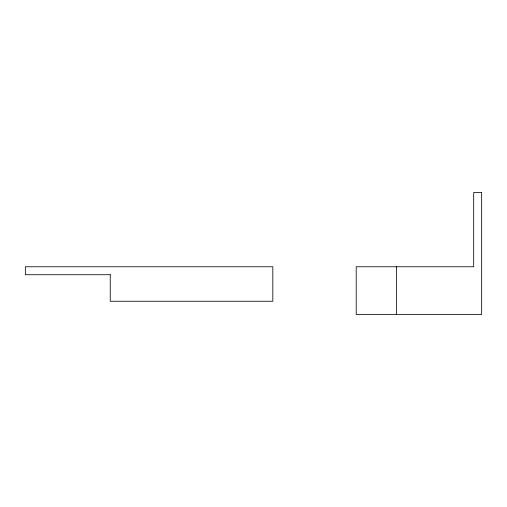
<?xml version="1.0" encoding="UTF-8"?>
<svg xmlns="http://www.w3.org/2000/svg" width="507" height="507" viewBox="0 0 507 507"><rect width="100%" height="100%" fill="white"/><g stroke="black" fill="none" stroke-linecap="round" stroke-linejoin="round"><path stroke-width="0.76" d="M110.241 274.724L25.35 274.724L25.35 266.764L272.823 266.764L272.823 301.253L110.241 301.253L110.241 274.604M396.487 266.764L396.487 314.517M481.65 192.483L473.69 192.483L473.69 266.764L356.212 266.764L356.212 314.517L481.65 314.517L481.65 192.483"/></g></svg>
